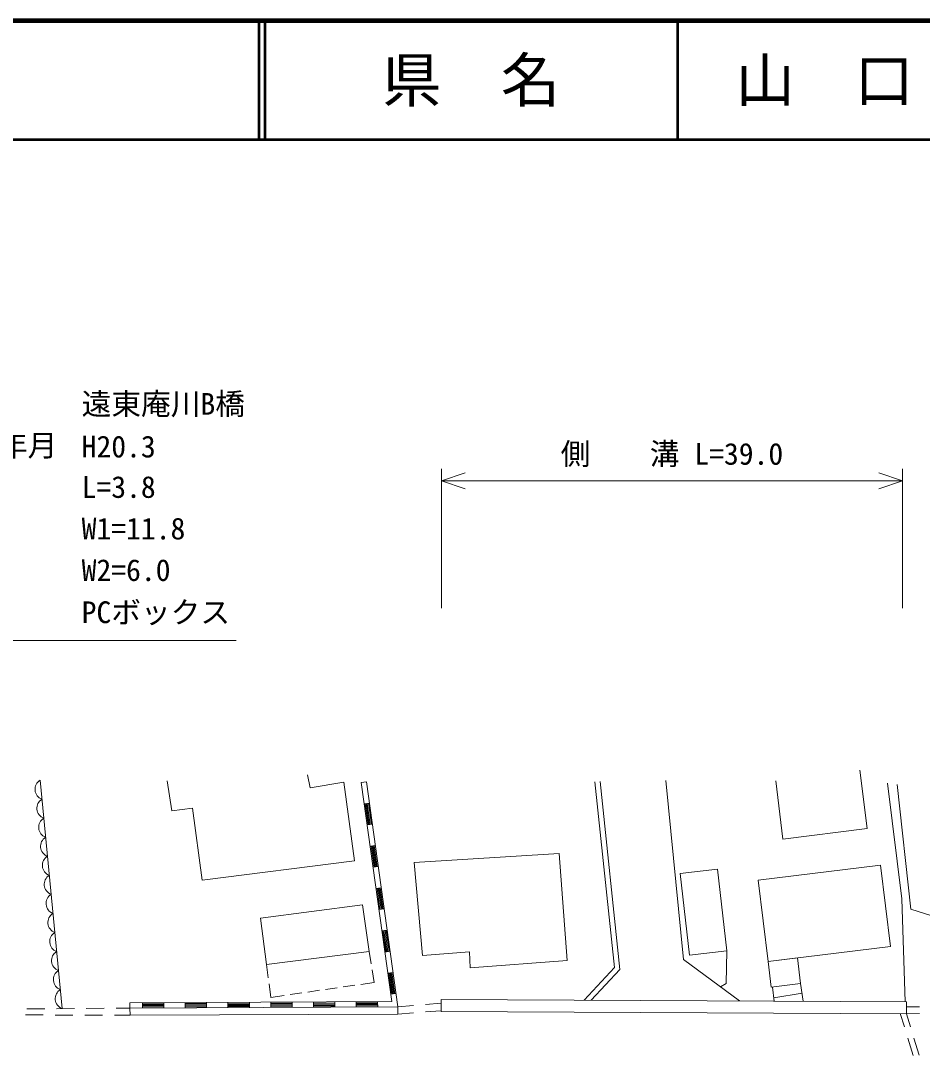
# Model space of a CAD drawing. Units: millimetres, scale not verified. Extents: x 40000 to 680000, y 20000 to 380000.
# Drawn here: x 277715 to 353596, y 292782 to 380000 of the extents above; entities that cross this region are included whole.
import ezdxf
from ezdxf.enums import TextEntityAlignment as Align

# ---------------------------------------------------------------- set-up
doc = ezdxf.new("R2010")
doc.units = ezdxf.units.MM
doc.header["$LTSCALE"] = 1000
for name, color, linetype, lineweight in [('M-BGD', 7, 'Continuous', 13), ('M-STR-HTXT', 7, 'Continuous', 13), ('M-TTL', 2, 'Continuous', 140), ('M-TTL-LINE', 7, 'Continuous', 50)]:
    doc.layers.add(name, color=color, linetype=linetype, lineweight=lineweight)
doc.layers.add('M-TTL-TXT', color=7, linetype='Continuous')
doc.styles.add('ＭＳ ゴシック', font='')
doc.styles.get('ＭＳ ゴシック').set_extended_font_data('MS Gothic')

msp = doc.modelspace()

# ---------------------------------------------------------------- linework, layer by layer
at = {"layer": 'M-BGD'}
for p, q in [((279342, 316040), (281198, 296795)), ((306818, 315890), (306373, 315828)), ((306373, 315828), (308939, 297388)), ((306818, 315890), (309456, 296940)), ((341259, 315984), (341871, 311074)), ((307067, 314107), (306621, 314045)), ((306710, 314058), (306958, 312275)), ((306799, 314070), (307047, 312287)), ((306888, 314082), (307136, 312300)), ((306977, 314095), (307225, 312312)), ((306869, 312262), (307315, 312324)), ((307563, 310542), (307117, 310480)), ((307295, 310504), (307543, 308722)), ((307384, 310517), (307633, 308734)), ((307474, 310529), (307722, 308746)), ((307206, 310492), (307454, 308709)), ((307365, 308697), (307811, 308759)), ((308059, 306976), (307613, 306914)), ((307702, 306926), (307950, 305144)), ((307792, 306939), (308040, 305156)), ((307881, 306951), (308129, 305168)), ((307970, 306964), (308218, 305181)), ((307861, 305131), (308307, 305193)), ((308555, 303410), (308109, 303348)), ((308199, 303361), (308447, 301578)), ((308288, 303373), (308536, 301590)), ((308377, 303385), (308625, 301603)), ((308466, 303398), (308714, 301615)), ((307207, 300556), (307030, 301616)), ((308358, 301565), (308803, 301627)), ((298406, 300513), (298553, 299377)), ((307466, 299003), (307290, 300063)), ((309051, 299845), (308606, 299783)), ((308695, 299795), (308943, 298012)), ((308784, 299807), (309032, 298025)), ((308873, 299820), (309121, 298037)), ((308962, 299832), (309210, 298049)), ((298617, 298881), (298764, 297744)), ((301878, 298195), (302868, 298338)), ((303363, 298410), (304353, 298553)), ((304847, 298624), (305837, 298767)), ((306332, 298839), (307466, 299003)), ((340991, 298616), (341123, 297426)), ((343359, 298905), (343578, 297415)), ((298764, 297744), (299899, 297908)), ((300394, 297980), (301383, 298123)), ((308854, 298000), (309299, 298062)), ((343479, 298092), (341091, 297710)), ((278236, 296772), (279736, 296784)), ((280736, 296791), (282236, 296802)), ((283236, 296810), (284736, 296821)), ((285736, 296829), (286912, 296837)), ((308939, 297388), (286910, 297287)), ((286912, 296837), (286910, 297287)), ((309456, 296940), (286912, 296837)), ((287957, 297292), (287959, 296842)), ((289757, 297210), (287957, 297202)), ((289758, 297120), (287958, 297112)), ((289758, 297030), (287958, 297022)), ((289759, 296940), (287959, 296932)), ((289759, 296850), (289757, 297300)), ((291557, 297309), (291559, 296859)), ((293357, 297227), (291557, 297219)), ((293358, 297137), (291558, 297129)), ((293358, 297047), (291558, 297039)), ((293359, 296957), (291559, 296949)), ((293359, 296867), (293357, 297317)), ((295157, 297325), (295159, 296875)), ((296957, 297243), (295157, 297235)), ((296958, 297153), (295158, 297145)), ((296958, 297063), (295158, 297055)), ((296959, 296973), (295159, 296965)), ((296959, 296883), (296957, 297333)), ((298757, 297341), (298759, 296891)), ((300557, 297260), (298757, 297251)), ((300558, 297170), (298758, 297161)), ((300558, 297080), (298758, 297071)), ((300558, 296990), (298759, 296981)), ((300559, 296900), (300557, 297350)), ((302357, 297358), (302359, 296908)), ((304157, 297276), (302357, 297268)), ((304158, 297186), (302358, 297178)), ((304158, 297096), (302358, 297088)), ((304158, 297006), (302358, 296998)), ((304159, 296916), (304157, 297366)), ((305957, 297374), (305959, 296924)), ((307757, 297292), (305957, 297284)), ((307758, 297202), (305958, 297194)), ((307758, 297112), (305958, 297104)), ((307758, 297022), (305958, 297014)), ((307759, 296932), (307757, 297382)), ((309456, 296940), (310786, 297051)), ((311782, 297134), (313112, 297245)), ((311782, 296520), (313110, 296623)), ((353368, 296938), (352263, 296934)), ((278110, 296266), (279610, 296261)), ((280610, 296258), (282110, 296253)), ((283110, 296250), (284610, 296245)), ((285610, 296242), (286915, 296237)), ((309458, 296340), (310785, 296443)), ((351743, 296372), (352089, 295251)), ((352260, 296369), (353364, 296382)), ((352603, 295252), (352260, 296369)), ((352383, 294295), (352825, 292862)), ((353337, 292863), (352897, 294296))]:
    msp.add_line(p, q, dxfattribs=at)
for points in [[(341871, 311074), (348953, 311958), (348341, 316868)], [(290033, 315976), (290438, 313466), (292178, 313673), (292973, 307623), (305817, 309257), (304924, 315867), (302088, 315386), (301858, 316497)], [(325145, 297498), (327688, 300247), (326041, 315887)], [(325738, 297495), (328143, 300096), (326475, 315933)], [(331998, 316005), (333508, 300947), (338201, 297439)], [(352152, 297377), (351868, 306030), (350660, 315785)], [(351471, 315685), (352630, 305180), (355007, 304413)], [(336605, 298632), (337092, 298907), (337147, 301651)]]:
    msp.add_lwpolyline(points, dxfattribs=at)
for points in [[(310830, 309107), (323033, 309870), (323710, 300839), (315545, 300222), (315495, 301572), (311529, 301272)], [(339786, 307613), (350090, 308871), (350926, 302028), (340622, 300770)], [(337147, 301651), (336367, 308528), (333209, 308169), (333990, 301293)], [(297903, 304424), (306468, 305524), (307030, 301616), (298406, 300513)], [(340622, 300770), (343095, 301072), (343359, 298905), (340887, 298603)], [(313109, 296545), (352260, 296369), (352265, 297376), (313114, 297552)], [(286912, 296837), (309456, 296940), (309458, 296340), (286915, 296237)]]:
    msp.add_lwpolyline(points, close=True, dxfattribs=at)
for centre in [(279816, 315277), (279971, 313673), (280126, 312069), (280281, 310465), (280435, 308861), (280590, 307258), (280745, 305654), (280899, 304050), (281054, 302446), (281209, 300842), (281363, 299239), (281518, 297635)]:
    msp.add_arc(centre, 899, 121.85853, 249.15996, dxfattribs=at)
at = {"layer": 'M-STR-HTXT'}
for p, q in [((313123, 330525), (313123, 342253)), ((313123, 341253), (315123, 341920)), ((351929, 341253), (349929, 341920)), ((351929, 330525), (351929, 342253)), ((313123, 341253), (351929, 341253)), ((313123, 341253), (315123, 340586)), ((351929, 341253), (349929, 340586))]:
    msp.add_line(p, q, dxfattribs=at)
msp.add_lwpolyline([(269256, 292782), (269579, 327792), (295856, 327792)], dxfattribs=at)
at = {"layer": 'M-TTL'}
msp.add_line((680000, 380000), (40000, 380000), dxfattribs=at)
at = {"layer": 'M-TTL-LINE'}
for p, q in [((297750, 380000), (297750, 370000)), ((298250, 380000), (298250, 370000)), ((333000, 380000), (333000, 370000)), ((40000, 370000), (680000, 370000))]:
    msp.add_line(p, q, dxfattribs=at)

# ---------------------------------------------------------------- texts
at = {"layer": 'M-STR-HTXT', "style": 'ＭＳ ゴシック'}
for s, p in [('遠東庵川B橋', (282842, 346263)), ('架設年月', (270797, 342763)), ('H20.3', (282842, 342669)), ('L=3.8', (282842, 339263)), ('W1=11.8', (282842, 335763)), ('W2=6.0', (282842, 332263)), ('PCボックス', (282842, 328714))]:
    msp.add_text(s, height=1833, dxfattribs=at).set_placement(p, align=Align.BOTTOM_LEFT)
msp.add_text('側\u3000\u3000溝 L=39.0', height=1833, dxfattribs=at).set_placement((332526, 342053), align=Align.BOTTOM_CENTER)
at = {"layer": 'M-TTL-TXT', "style": 'ＭＳ ゴシック'}
for s, p in [('県\u3000名', (315625, 375000)), ('山\u3000口\u3000県', (350375, 375000))]:
    msp.add_text(s, height=3666, dxfattribs=at).set_placement(p, align=Align.MIDDLE_CENTER)

doc.saveas('drawing.dxf')
